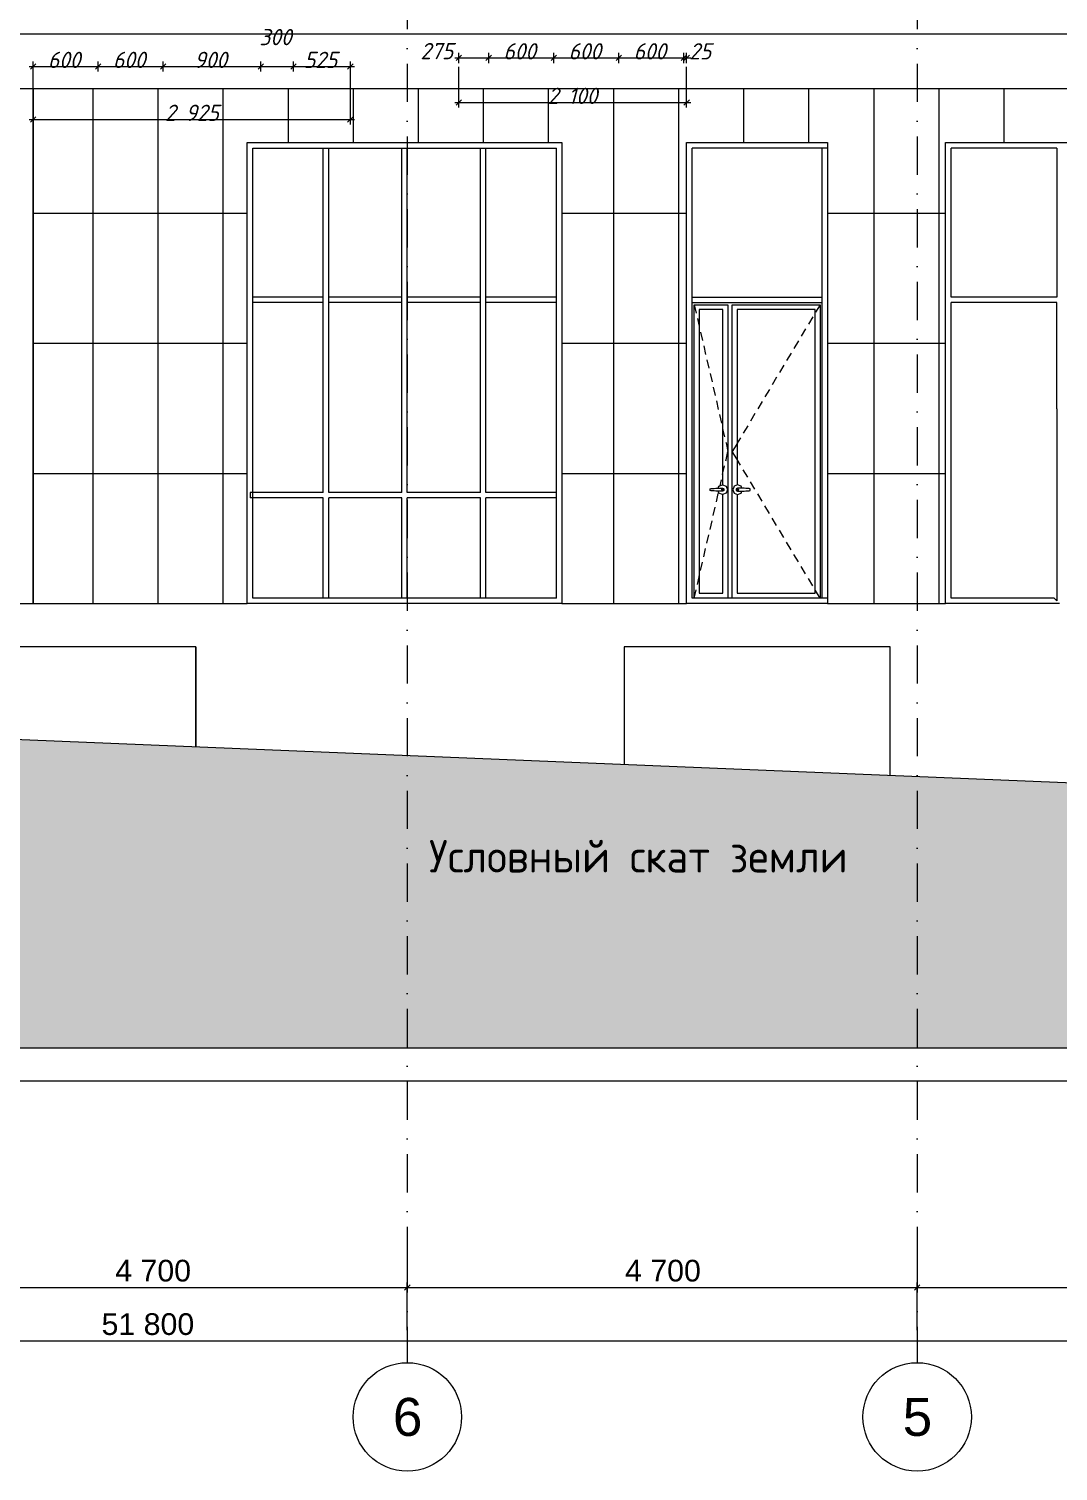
# Model space of a CAD drawing. Header units: millimetres. Extents: x 1499747 to 4230374, y -28481 to 441852.
# Drawn here: x 2636354 to 2645843, y -25783 to -12484 of the extents above; entities that cross this region are included whole.
import ezdxf
from ezdxf.xclip import XClip

# ---------------------------------------------------------------- set-up
doc = ezdxf.new("R2010")
doc.units = ezdxf.units.MM
doc.header["$MEASUREMENT"] = 0
doc.header["$XCLIPFRAME"] = 0
doc.linetypes.add('Штрихпунктирная', pattern=[670.277762, 352.777767, -176.388884, 0, -141.111112])
for name, color, linetype, lineweight in [('1 Фасад_42_Аннотация - Текст_Ном._пера__1_Ном._пера__7', 7, 'Continuous', 18), ('1 Фасад_42_Витражные окна_Ном._пера__102_Ном._пера__9', 9, 'Continuous', 18), ('1 Фасад_42_Витражные окна_Ном._пера__1_Ном._пера__7', 7, 'Continuous', 18), ('1 Фасад_42_Выступы_Ном._пера__1_Ном._пера__7', 7, 'Continuous', 18), ('1 Фасад_42_Выступы_Ном._пера__62_Ном._пера__253', 252, 'Continuous', 18), ('1 Фасад_42_Конструктив - Перекрытия_Ном._пера__89_Ном._пера__111', 111, 'Continuous', 18), ('1 Фасад_42_Конструктив - Стены Несущие_Ном._пера__87_Ном._пера__251', 250, 'Continuous', 18), ('1 Фасад_42_Местность - Рельеф_Ном._пера__21_Ном._пера__7', 7, 'Continuous', 18), ('1 Фасад_42_Местность - Рельеф_Ном._пера__7', 7, 'Continuous', 18), ('1 Фасад_42_Отделка керамика_Ном._пера__19_Ном._пера__255', 255, 'Continuous', 18), ('1 Фасад_42_Отделка керамика_Ном._пера__1_Ном._пера__7', 7, 'Continuous', 18), ('1 Фасад_42_Размер - Общий_Ном._пера__1_Ном._пера__7', 7, 'Continuous', 18), ('1 Фасад_42_Сетка кладки_Ном._пера__5_Ном._пера__5', 5, 'Continuous', 18), ('1 Фасад_42_Сетка кладки_Ном._пера__62_Ном._пера__253', 252, 'Continuous', 18), ('1 Фасад_42_Элемент Модели - Оси_Ном._пера__2_Ном._пера__8', 8, 'Continuous', 18)]:
    doc.layers.add(name, color=color, linetype=linetype, lineweight=lineweight)
doc.layers.add('Чертеж и Рисунок', color=7, linetype='Continuous')
doc.styles.add('СГЕНЕРИР_СТИЛЬ_1', font='')
doc.styles.add('СГЕНЕРИР_СТИЛЬ_2', font='arial.ttf')
doc.styles.add('СГЕНЕРИР_СТИЛЬ_6', font='')
doc.styles.get('СГЕНЕРИР_СТИЛЬ_1').set_extended_font_data('GOST Common', italic=True)
doc.styles.get('СГЕНЕРИР_СТИЛЬ_6').set_extended_font_data('GOST Common')

# ---------------------------------------------------------------- blocks, each defined once
blk = doc.blocks.new('Чертеж_5_42', base_point=(1557140, 9891))
at = {"layer": '1 Фасад_42_Местность - Рельеф_Ном._пера__7', "linetype": 'Continuous', "true_color": 0x939598}
blk.add_hatch(color=252, dxfattribs=at).paths.add_polyline_path([(1502340, 9783), (1502340, 5791), (1562566, 5791), (1562566, 7297)])
at = {"layer": '1 Фасад_42_Витражные окна_Ном._пера__102_Ном._пера__9', "color": 252, "linetype": 'Continuous', "true_color": 0x939598}
for p, q in [((1536285, 12646), (1536303, 12568)), ((1537445, 12646), (1537404, 12578)), ((1536315, 12520), (1536330, 12450)), ((1537379, 12535), (1537338, 12466)), ((1536330, 12450), (1536332, 12442)), ((1536344, 12393), (1536361, 12315)), ((1537312, 12423), (1537271, 12355)), ((1536373, 12266), (1536390, 12188)), ((1537245, 12312), (1537204, 12243)), ((1536402, 12139), (1536420, 12061)), ((1537178, 12200), (1537137, 12132)), ((1536431, 12013), (1536449, 11935)), ((1537045, 11977), (1537004, 11908)), ((1537111, 12089), (1537070, 12020)), ((1536460, 11886), (1536478, 11808)), ((1536978, 11866), (1536937, 11797)), ((1536489, 11759), (1536507, 11681)), ((1536911, 11754), (1536870, 11685)), ((1536518, 11633), (1536536, 11555)), ((1536844, 11643), (1536803, 11574)), ((1536547, 11506), (1536550, 11490)), ((1536550, 11490), (1536565, 11428)), ((1536778, 11531), (1536736, 11462)), ((1536576, 11379), (1536578, 11372)), ((1536578, 11372), (1536595, 11294)), ((1536677, 11362), (1536635, 11294)), ((1536680, 11369), (1536677, 11362)), ((1536711, 11419), (1536680, 11369)), ((1536576, 11208), (1536578, 11216)), ((1536578, 11216), (1536595, 11294)), ((1536677, 11225), (1536635, 11294)), ((1536680, 11219), (1536677, 11225)), ((1536711, 11168), (1536680, 11219)), ((1536547, 11082), (1536550, 11097)), ((1536550, 11097), (1536565, 11160)), ((1536778, 11057), (1536736, 11125)), ((1536489, 10828), (1536507, 10906)), ((1536523, 10977), (1536536, 11033)), ((1536844, 10945), (1536803, 11014)), ((1536460, 10702), (1536478, 10780)), ((1536911, 10834), (1536870, 10902)), ((1536978, 10722), (1536937, 10791)), ((1536431, 10575), (1536449, 10653)), ((1537045, 10610), (1537004, 10679)), ((1536402, 10448), (1536420, 10526)), ((1537111, 10499), (1537070, 10568)), ((1536373, 10321), (1536390, 10399)), ((1537178, 10387), (1537137, 10456)), ((1536344, 10195), (1536361, 10273)), ((1537245, 10276), (1537204, 10344)), ((1536315, 10068), (1536330, 10138)), ((1536330, 10138), (1536332, 10146)), ((1537312, 10164), (1537271, 10233)), ((1537379, 10053), (1537338, 10121)), ((1536285, 9941), (1536303, 10019)), ((1537445, 9941), (1537404, 10010))]:
    blk.add_line(p, q, dxfattribs=at)
at = {"layer": '1 Фасад_42_Витражные окна_Ном._пера__1_Ном._пера__7', "color": 252, "linetype": 'Continuous', "true_color": 0x939598}
for p, q in [((1532215, 14091), (1532865, 14091)), ((1532215, 13191), (1532215, 14091)), ((1532865, 13191), (1532865, 14091)), ((1532865, 14091), (1532890, 14091)), ((1532890, 14091), (1532915, 14091)), ((1532915, 14091), (1533590, 14091)), ((1532915, 13191), (1532915, 14091)), ((1533590, 13191), (1533590, 14091)), ((1533590, 14091), (1533615, 14091)), ((1533615, 14091), (1533640, 14091)), ((1533640, 14091), (1534315, 14091)), ((1533640, 13191), (1533640, 14091)), ((1534315, 13191), (1534315, 14091)), ((1534315, 14091), (1534340, 14091)), ((1534340, 14091), (1534365, 14091)), ((1534365, 14091), (1535015, 14091)), ((1534365, 13191), (1534365, 14091)), ((1535015, 13191), (1535015, 14091)), ((1537465, 14091), (1536265, 14091)), ((1536265, 12716), (1536265, 14091)), ((1537465, 12716), (1537465, 14091)), ((1537515, 14091), (1537465, 14091)), ((1539398, 14091), (1538653, 14091)), ((1538653, 12716), (1538653, 14091)), ((1539628, 14091), (1539398, 14091)), ((1539628, 14091), (1539628, 12716)), ((1532215, 12716), (1532215, 13191)), ((1532865, 12716), (1532865, 13191)), ((1532915, 12716), (1532915, 13191)), ((1533590, 12716), (1533590, 13191)), ((1533640, 12716), (1533640, 13191)), ((1534315, 12716), (1534315, 13191)), ((1534365, 12716), (1534365, 13191)), ((1535015, 12716), (1535015, 13191)), ((1532215, 12691), (1532215, 12716)), ((1532865, 12716), (1532215, 12716)), ((1532215, 12666), (1532215, 12691)), ((1532865, 12666), (1532215, 12666)), ((1532215, 12291), (1532215, 12666)), ((1532865, 12691), (1532865, 12716)), ((1532865, 12666), (1532865, 12691)), ((1532865, 12291), (1532865, 12666)), ((1532915, 12691), (1532915, 12716)), ((1533590, 12716), (1532915, 12716)), ((1532915, 12666), (1532915, 12691)), ((1532915, 12291), (1532915, 12666)), ((1533590, 12666), (1532915, 12666)), ((1533590, 12691), (1533590, 12716)), ((1533590, 12666), (1533590, 12691)), ((1533590, 12291), (1533590, 12666)), ((1533640, 12691), (1533640, 12716)), ((1534315, 12716), (1533640, 12716)), ((1533640, 12666), (1533640, 12691)), ((1534315, 12666), (1533640, 12666)), ((1533640, 12291), (1533640, 12666)), ((1534315, 12691), (1534315, 12716)), ((1534315, 12666), (1534315, 12691)), ((1534315, 12291), (1534315, 12666)), ((1534365, 12691), (1534365, 12716)), ((1535015, 12716), (1534365, 12716)), ((1534365, 12666), (1534365, 12691)), ((1535015, 12666), (1534365, 12666)), ((1534365, 12291), (1534365, 12666)), ((1535015, 12691), (1535015, 12716)), ((1535015, 12666), (1535015, 12691)), ((1535015, 12291), (1535015, 12666)), ((1536265, 12691), (1536265, 12716)), ((1536265, 12716), (1536615, 12716)), ((1536265, 12666), (1536265, 12691)), ((1536265, 9941), (1536265, 12666)), ((1536265, 12666), (1536615, 12666)), ((1536285, 12646), (1536595, 12646)), ((1536285, 9941), (1536285, 12646)), ((1536595, 12646), (1536595, 9941)), ((1536615, 12716), (1537465, 12716)), ((1536615, 12666), (1537465, 12666)), ((1536635, 12646), (1537445, 12646)), ((1536635, 9941), (1536635, 12646)), ((1537445, 12646), (1537445, 9941)), ((1537465, 12704), (1537465, 12716)), ((1537465, 12691), (1537465, 12704)), ((1537465, 12666), (1537465, 12691)), ((1537465, 9941), (1537465, 12666)), ((1539398, 12716), (1538653, 12716)), ((1538653, 12156), (1538653, 12666)), ((1539398, 12666), (1538653, 12666)), ((1539628, 12716), (1539398, 12716)), ((1539628, 12666), (1539398, 12666)), ((1539628, 12156), (1539628, 12666)), ((1536550, 12601), (1536330, 12601)), ((1536330, 12601), (1536330, 9986)), ((1536550, 10985), (1536550, 12601)), ((1537400, 12601), (1536680, 12601)), ((1536680, 12601), (1536680, 10985)), ((1537400, 9986), (1537400, 12601)), ((1532215, 10916), (1532215, 12291)), ((1532865, 10916), (1532865, 12291)), ((1532915, 10916), (1532915, 12291)), ((1533590, 10916), (1533590, 12291)), ((1533640, 10916), (1533640, 12291)), ((1534315, 10916), (1534315, 12291)), ((1534365, 10916), (1534365, 12291)), ((1535015, 10916), (1535015, 12291)), ((1538653, 11686), (1538653, 12156)), ((1539628, 11686), (1539628, 12156)), ((1538653, 10396), (1538653, 11686)), ((1539628, 11686), (1539628, 10396)), ((1532190, 10916), (1532190, 10866)), ((1532215, 10916), (1532190, 10916)), ((1532215, 10891), (1532215, 10916)), ((1532865, 10916), (1532215, 10916)), ((1533590, 10916), (1532915, 10916)), ((1534315, 10916), (1533640, 10916)), ((1535015, 10916), (1534365, 10916)), ((1535015, 10891), (1535015, 10916)), ((1536431, 10949), (1536441, 10951)), ((1536431, 10933), (1536431, 10949)), ((1536441, 10931), (1536431, 10933)), ((1536441, 10951), (1536469, 10953)), ((1536469, 10929), (1536441, 10931)), ((1536469, 10953), (1536485, 10954)), ((1536485, 10928), (1536469, 10929)), ((1536485, 10954), (1536545, 10955)), ((1536545, 10927), (1536485, 10928)), ((1536505, 10955), (1536513, 10973)), ((1536513, 10909), (1536505, 10928)), ((1536513, 10973), (1536545, 10987)), ((1536545, 10896), (1536513, 10909)), ((1536539, 10939), (1536541, 10947)), ((1536541, 10947), (1536539, 10943)), ((1536539, 10943), (1536539, 10939)), ((1536545, 10934), (1536539, 10939)), ((1536539, 10939), (1536541, 10936)), ((1536545, 10948), (1536541, 10947)), ((1536541, 10947), (1536550, 10947)), ((1536541, 10936), (1536545, 10934)), ((1536545, 10987), (1536578, 10973)), ((1536545, 10955), (1536554, 10953)), ((1536550, 10947), (1536545, 10948)), ((1536552, 10939), (1536545, 10934)), ((1536545, 10934), (1536550, 10936)), ((1536554, 10930), (1536545, 10927)), ((1536578, 10909), (1536545, 10896)), ((1536550, 10947), (1536552, 10939)), ((1536552, 10943), (1536550, 10947)), ((1536550, 10936), (1536552, 10939)), ((1536552, 10939), (1536552, 10943)), ((1536554, 10953), (1536559, 10946)), ((1536559, 10937), (1536554, 10930)), ((1536556, 10949), (1536558, 10948)), ((1536558, 10934), (1536556, 10934)), ((1536558, 10948), (1536558, 10947)), ((1536558, 10935), (1536558, 10934)), ((1536559, 10946), (1536559, 10937)), ((1536578, 10973), (1536591, 10941)), ((1536591, 10941), (1536578, 10909)), ((1536653, 10973), (1536640, 10941)), ((1536640, 10941), (1536653, 10909)), ((1536685, 10987), (1536653, 10973)), ((1536653, 10909), (1536685, 10896)), ((1536677, 10953), (1536672, 10946)), ((1536672, 10946), (1536672, 10937)), ((1536672, 10937), (1536677, 10930)), ((1536675, 10949), (1536673, 10948)), ((1536673, 10948), (1536673, 10947)), ((1536673, 10935), (1536673, 10934)), ((1536673, 10934), (1536675, 10934)), ((1536685, 10955), (1536677, 10953)), ((1536677, 10930), (1536685, 10927)), ((1536681, 10947), (1536679, 10939)), ((1536679, 10943), (1536681, 10947)), ((1536679, 10939), (1536679, 10943)), ((1536679, 10939), (1536685, 10934)), ((1536681, 10936), (1536679, 10939)), ((1536681, 10947), (1536685, 10948)), ((1536690, 10947), (1536681, 10947)), ((1536685, 10934), (1536681, 10936)), ((1536718, 10973), (1536685, 10987)), ((1536745, 10954), (1536685, 10955)), ((1536685, 10948), (1536690, 10947)), ((1536685, 10934), (1536692, 10939)), ((1536690, 10936), (1536685, 10934)), ((1536685, 10927), (1536745, 10928)), ((1536685, 10896), (1536718, 10909)), ((1536692, 10939), (1536690, 10947)), ((1536690, 10947), (1536692, 10943)), ((1536692, 10939), (1536690, 10936)), ((1536692, 10943), (1536692, 10939)), ((1536725, 10955), (1536718, 10973)), ((1536718, 10909), (1536725, 10928)), ((1536762, 10953), (1536745, 10954)), ((1536745, 10928), (1536762, 10929)), ((1536790, 10951), (1536762, 10953)), ((1536762, 10929), (1536790, 10931)), ((1536800, 10949), (1536790, 10951)), ((1536790, 10931), (1536800, 10933)), ((1536800, 10933), (1536800, 10949)), ((1532215, 10866), (1532190, 10866)), ((1532215, 10866), (1532215, 10891)), ((1532215, 9941), (1532215, 10866)), ((1532865, 10866), (1532215, 10866)), ((1532865, 9941), (1532865, 10866)), ((1532915, 9941), (1532915, 10866)), ((1533590, 10866), (1532915, 10866)), ((1533590, 9941), (1533590, 10866)), ((1533640, 9941), (1533640, 10866)), ((1534315, 10866), (1533640, 10866)), ((1534315, 9941), (1534315, 10866)), ((1534365, 9941), (1534365, 10866)), ((1535015, 10866), (1534365, 10866)), ((1535015, 10866), (1535015, 10891)), ((1535015, 9941), (1535015, 10866)), ((1536550, 9986), (1536550, 10898)), ((1536680, 10898), (1536680, 9986)), ((1538653, 9941), (1538653, 10396)), ((1539628, 10396), (1539628, 9916)), ((1536330, 9986), (1536550, 9986)), ((1536680, 9986), (1537400, 9986)), ((1532890, 9891), (1532165, 9891)), ((1532865, 9941), (1532215, 9941)), ((1532890, 9941), (1532865, 9941)), ((1532915, 9941), (1532890, 9941)), ((1533615, 9891), (1532890, 9891)), ((1533590, 9941), (1532915, 9941)), ((1533615, 9941), (1533590, 9941)), ((1533640, 9941), (1533615, 9941)), ((1534340, 9891), (1533615, 9891)), ((1534315, 9941), (1533640, 9941)), ((1534340, 9941), (1534315, 9941)), ((1534365, 9941), (1534340, 9941)), ((1535065, 9891), (1534340, 9891)), ((1535015, 9941), (1534365, 9941)), ((1536615, 9891), (1536215, 9891)), ((1536615, 9941), (1536265, 9941)), ((1537490, 9941), (1536615, 9941)), ((1537490, 9891), (1536615, 9891)), ((1537515, 9941), (1537490, 9941)), ((1537515, 9891), (1537490, 9891)), ((1539398, 9891), (1538603, 9891)), ((1539398, 9941), (1538653, 9941)), ((1539603, 9941), (1539398, 9941)), ((1539653, 9891), (1539398, 9891)), ((1539603, 9941), (1539628, 9916)), ((1539628, 9926), (1539618, 9926))]:
    blk.add_line(p, q, dxfattribs=at)
at = {"layer": '1 Фасад_42_Выступы_Ном._пера__1_Ном._пера__7', "color": 252, "linetype": 'Continuous', "true_color": 0x939598}
for p, q in [((1530190, 9891), (1530190, 14641)), ((1529190, 9891), (1530190, 9891))]:
    blk.add_line(p, q, dxfattribs=at)
at = {"layer": '1 Фасад_42_Выступы_Ном._пера__62_Ном._пера__253', "color": 252, "linetype": 'Continuous', "true_color": 0x939598, "flags": 128}
for points in [[(1530190, 14641), (1530190, 9891)], [(1530740, 14641), (1530740, 9891)], [(1531340, 14641), (1531340, 9891)], [(1531940, 14641), (1531940, 9891)], [(1532540, 14641), (1532540, 14141)], [(1533140, 14641), (1533140, 14141)], [(1533740, 14641), (1533740, 14141)], [(1534340, 14641), (1534340, 14141)], [(1534940, 14641), (1534940, 14141)], [(1535540, 14641), (1535540, 9891)], [(1536140, 14641), (1536140, 9891)], [(1536740, 14641), (1536740, 14141)], [(1537340, 14641), (1537340, 14141)], [(1537940, 14641), (1537940, 9891)], [(1538540, 14641), (1538540, 9891)], [(1539140, 14641), (1539140, 14141)]]:
    blk.add_lwpolyline(points, dxfattribs=at)
at = {"layer": '1 Фасад_42_Конструктив - Перекрытия_Ном._пера__89_Ном._пера__111', "linetype": 'Continuous'}
blk.add_line((1523990, 5491), (1558690, 5491), dxfattribs=at)
at = {"layer": '1 Фасад_42_Конструктив - Стены Несущие_Ном._пера__87_Ном._пера__251', "color": 252, "linetype": 'Continuous', "true_color": 0x939598}
for p, q in [((1531690, 9491), (1528990, 9491)), ((1531690, 8571), (1531690, 9491)), ((1531690, 9491), (1531690, 8571)), ((1535640, 9491), (1535640, 8408)), ((1538090, 9491), (1535640, 9491)), ((1538090, 8307), (1538090, 9491))]:
    blk.add_line(p, q, dxfattribs=at)
at = {"layer": '1 Фасад_42_Местность - Рельеф_Ном._пера__21_Ном._пера__7', "color": 252, "linetype": 'Continuous', "true_color": 0x939598}
for p, q in [((1502340, 9783), (1562566, 7297)), ((1562566, 5791), (1502340, 5791))]:
    blk.add_line(p, q, dxfattribs=at)
at = {"layer": '1 Фасад_42_Отделка керамика_Ном._пера__19_Ном._пера__255', "color": 252, "linetype": 'Continuous', "true_color": 0x939598}
for p, q in [((1547960, 15141), (1519690, 15141)), ((1519690, 14641), (1547960, 14641))]:
    blk.add_line(p, q, dxfattribs=at)
at = {"layer": '1 Фасад_42_Отделка керамика_Ном._пера__1_Ном._пера__7', "color": 252, "linetype": 'Continuous', "true_color": 0x939598}
for p, q in [((1532165, 9891), (1532165, 14141)), ((1532165, 14141), (1535065, 14141)), ((1535065, 14141), (1535065, 9891)), ((1536215, 9891), (1536215, 14141)), ((1536215, 14141), (1537515, 14141)), ((1537515, 14141), (1537515, 9891)), ((1538603, 9891), (1538603, 14141)), ((1538603, 14141), (1542703, 14141)), ((1530190, 9891), (1532165, 9891)), ((1535065, 9891), (1536215, 9891)), ((1537515, 9891), (1538603, 9891))]:
    blk.add_line(p, q, dxfattribs=at)
at = {"layer": '1 Фасад_42_Размер - Общий_Ном._пера__1_Ном._пера__7', "color": 252, "linetype": 'Continuous', "true_color": 0x939598}
for p, q in [((1533665, 3610), (1533615, 3560)), ((1533665, 3610), (1533615, 3560)), ((1533640, 3191), (1533640, 3632)), ((1533640, 3191), (1533640, 3632)), ((1538365, 3610), (1538315, 3560)), ((1538365, 3610), (1538315, 3560)), ((1538340, 3191), (1538340, 3632)), ((1538340, 3191), (1538340, 3632)), ((1528940, 3585), (1533640, 3585)), ((1533640, 3585), (1538340, 3585)), ((1538340, 3585), (1543040, 3585)), ((1505340, 3092), (1557140, 3092))]:
    blk.add_line(p, q, dxfattribs=at)
at = {"layer": '1 Фасад_42_Сетка кладки_Ном._пера__5_Ном._пера__5', "color": 252, "linetype": 'Continuous', "true_color": 0x939598}
for p, q in [((1534078, 14922), (1534115, 14922)), ((1534140, 14947), (1534090, 14897)), ((1534115, 14875), (1534115, 14969)), ((1534115, 14922), (1534390, 14922)), ((1534415, 14947), (1534365, 14897)), ((1534415, 14947), (1534365, 14897)), ((1534390, 14875), (1534390, 14969)), ((1534390, 14875), (1534390, 14969)), ((1534390, 14922), (1534990, 14922)), ((1535015, 14947), (1534965, 14897)), ((1535015, 14947), (1534965, 14897)), ((1534990, 14875), (1534990, 14969)), ((1534990, 14875), (1534990, 14969)), ((1534990, 14922), (1535590, 14922)), ((1535615, 14947), (1535565, 14897)), ((1535615, 14947), (1535565, 14897)), ((1535590, 14875), (1535590, 14969)), ((1535590, 14875), (1535590, 14969)), ((1535590, 14922), (1536190, 14922)), ((1536165, 14897), (1536215, 14947)), ((1536165, 14897), (1536215, 14947)), ((1536190, 14875), (1536190, 14969)), ((1536190, 14875), (1536190, 14969)), ((1536240, 14947), (1536190, 14897)), ((1536190, 14922), (1536215, 14922)), ((1536215, 14875), (1536215, 14969)), ((1536215, 14922), (1536253, 14922)), ((1530153, 14843), (1530190, 14843)), ((1530215, 14868), (1530165, 14818)), ((1530190, 14796), (1530190, 14890)), ((1530190, 14843), (1530790, 14843)), ((1530190, 14308), (1530190, 14841)), ((1530815, 14868), (1530765, 14818)), ((1530815, 14868), (1530765, 14818)), ((1530790, 14796), (1530790, 14890)), ((1530790, 14796), (1530790, 14890)), ((1530790, 14843), (1531390, 14843)), ((1531415, 14868), (1531365, 14818)), ((1531415, 14868), (1531365, 14818)), ((1531390, 14796), (1531390, 14890)), ((1531390, 14796), (1531390, 14890)), ((1531390, 14843), (1532290, 14843)), ((1532315, 14868), (1532265, 14818)), ((1532315, 14868), (1532265, 14818)), ((1532290, 14796), (1532290, 14890)), ((1532290, 14796), (1532290, 14890)), ((1532290, 14843), (1532590, 14843)), ((1532615, 14868), (1532565, 14818)), ((1532615, 14868), (1532565, 14818)), ((1532590, 14796), (1532590, 14890)), ((1532590, 14796), (1532590, 14890)), ((1532590, 14843), (1533115, 14843)), ((1533090, 14818), (1533140, 14868)), ((1533115, 14796), (1533115, 14890)), ((1533115, 14843), (1533153, 14843)), ((1533115, 14308), (1533115, 14841)), ((1534115, 14464), (1534115, 14841)), ((1536215, 14464), (1536215, 14841)), ((1534078, 14511), (1534115, 14511)), ((1534140, 14536), (1534090, 14486)), ((1534115, 14511), (1536215, 14511)), ((1536190, 14486), (1536240, 14536)), ((1536215, 14511), (1536253, 14511)), ((1530215, 14380), (1530165, 14330)), ((1533090, 14330), (1533140, 14380)), ((1530153, 14355), (1530190, 14355)), ((1530190, 14355), (1533115, 14355)), ((1533115, 14355), (1533153, 14355))]:
    blk.add_line(p, q, dxfattribs=at)
at = {"layer": '1 Фасад_42_Сетка кладки_Ном._пера__62_Ном._пера__253', "color": 252, "linetype": 'Continuous', "true_color": 0x939598}
for p, q in [((1530190, 13491), (1532165, 13491)), ((1535065, 13491), (1536215, 13491)), ((1537515, 13491), (1538603, 13491)), ((1530190, 12291), (1532165, 12291)), ((1535065, 12291), (1536215, 12291)), ((1537515, 12291), (1538603, 12291)), ((1530190, 11091), (1532165, 11091)), ((1535065, 11091), (1536215, 11091)), ((1537515, 11091), (1538603, 11091))]:
    blk.add_line(p, q, dxfattribs=at)
at = {"layer": '1 Фасад_42_Элемент Модели - Оси_Ном._пера__2_Ном._пера__8', "linetype": 'Штрихпунктирная'}
for p, q in [((1533640, 18891), (1533640, 3891)), ((1538340, 18891), (1538340, 3891)), ((1533640, 3891), (1533640, 2891)), ((1538340, 3891), (1538340, 2891))]:
    blk.add_line(p, q, dxfattribs=at)
at = {"layer": '1 Фасад_42_Элемент Модели - Оси_Ном._пера__2_Ном._пера__8', "linetype": 'Continuous'}
for p, q in [((1533640, 3891), (1533641, 3891)), ((1533640, 3891), (1533641, 3891)), ((1538340, 3891), (1538341, 3891)), ((1538340, 3891), (1538341, 3891))]:
    blk.add_line(p, q, dxfattribs=at)
for centre in [(1533640, 2391), (1538340, 2391)]:
    blk.add_circle(centre, 500, dxfattribs=at)
at = {"layer": '1 Фасад_42_Аннотация - Текст_Ном._пера__1_Ном._пера__7', "color": 252, "linetype": 'Continuous', "true_color": 0x939598, "insert": (1535769, 7711), "char_height": 300, "attachment_point": 2, "style": 'СГЕНЕРИР_СТИЛЬ_6'}
blk.add_mtext('\\A1;{\\pqc;\\fGOST Common|b0|i0|c204|p0;\\W1.000000;Условный скат земли}', dxfattribs=at)
at = {"layer": '1 Фасад_42_Размер - Общий_Ном._пера__1_Ном._пера__7', "color": 252, "linetype": 'Continuous', "true_color": 0x939598, "char_height": 200, "attachment_point": 7, "style": 'СГЕНЕРИР_СТИЛЬ_2'}
for s, insert in [('\\A1;{\\pql;\\fArial|b0|i0|c204|p0;\\W1.000000;4\xa0700}', (1530947, 3637)), ('\\A1;{\\pql;\\fArial|b0|i0|c204|p0;\\W1.000000;4\xa0700}', (1535647, 3637)), ('\\A1;{\\pql;\\fArial|b0|i0|c204|p0;\\W1.000000;51\xa0800}', (1530821, 3144))]:
    blk.add_mtext(s, dxfattribs=dict(at, insert=insert))
at = {"layer": '1 Фасад_42_Сетка кладки_Ном._пера__5_Ном._пера__5', "color": 252, "linetype": 'Continuous', "true_color": 0x939598, "char_height": 150, "attachment_point": 7, "style": 'СГЕНЕРИР_СТИЛЬ_1'}
for s, insert in [('\\A1;{\\pql;\\fGOST Common|b0|i1|c204|p0;\\W1.000000;300}', (1532276, 15039)), ('\\A1;{\\pql;\\fGOST Common|b0|i1|c204|p0;\\W1.000000;275}', (1533761, 14910)), ('\\A1;{\\pql;\\fGOST Common|b0|i1|c204|p0;\\W1.000000;600}', (1534526, 14908)), ('\\A1;{\\pql;\\fGOST Common|b0|i1|c204|p0;\\W1.000000;600}', (1535126, 14908)), ('\\A1;{\\pql;\\fGOST Common|b0|i1|c204|p0;\\W1.000000;600}', (1535726, 14908)), ('\\A1;{\\pql;\\fGOST Common|b0|i1|c204|p0;\\W1.000000;25}', (1536240, 14908)), ('\\A1;{\\pql;\\fGOST Common|b0|i1|c204|p0;\\W1.000000;600}', (1530326, 14829)), ('\\A1;{\\pql;\\fGOST Common|b0|i1|c204|p0;\\W1.000000;600}', (1530926, 14829)), ('\\A1;{\\pql;\\fGOST Common|b0|i1|c204|p0;\\W1.000000;900}', (1531676, 14829)), ('\\A1;{\\pql;\\fGOST Common|b0|i1|c204|p0;\\W1.000000;525}', (1532688, 14829)), ('\\A1;{\\pql;\\fGOST Common|b0|i1|c204|p0;\\W1.000000;2\xa0100}', (1534935, 14497)), ('\\A1;{\\pql;\\fGOST Common|b0|i1|c204|p0;\\W1.000000;2\xa0925}', (1531407, 14341))]:
    blk.add_mtext(s, dxfattribs=dict(at, insert=insert))
at = {"layer": '1 Фасад_42_Элемент Модели - Оси_Ном._пера__2_Ном._пера__8', "linetype": 'Continuous', "char_height": 350, "attachment_point": 1, "style": 'СГЕНЕРИР_СТИЛЬ_2'}
for s, insert in [('\\A1;{\\pql;\\fArial|b0|i0|c204|p0;\\W1.000000;6}', (1533507, 2566)), ('\\A1;{\\pql;\\fArial|b0|i0|c204|p0;\\W1.000000;5}', (1538207, 2566))]:
    blk.add_mtext(s, dxfattribs=dict(at, insert=insert))

msp = doc.modelspace()

# ---------------------------------------------------------------- block references
at = {"layer": 'Чертеж и Рисунок', "linetype": 'Continuous'}
ref = msp.add_blockref('Чертеж_5_42', (2663343.31682, -17783.33843), dxfattribs=at)
XClip(ref).set_block_clipping_path([(1496000, -1299.0576434789), (1580000, 60181.6414690267)])

doc.saveas('drawing.dxf')
